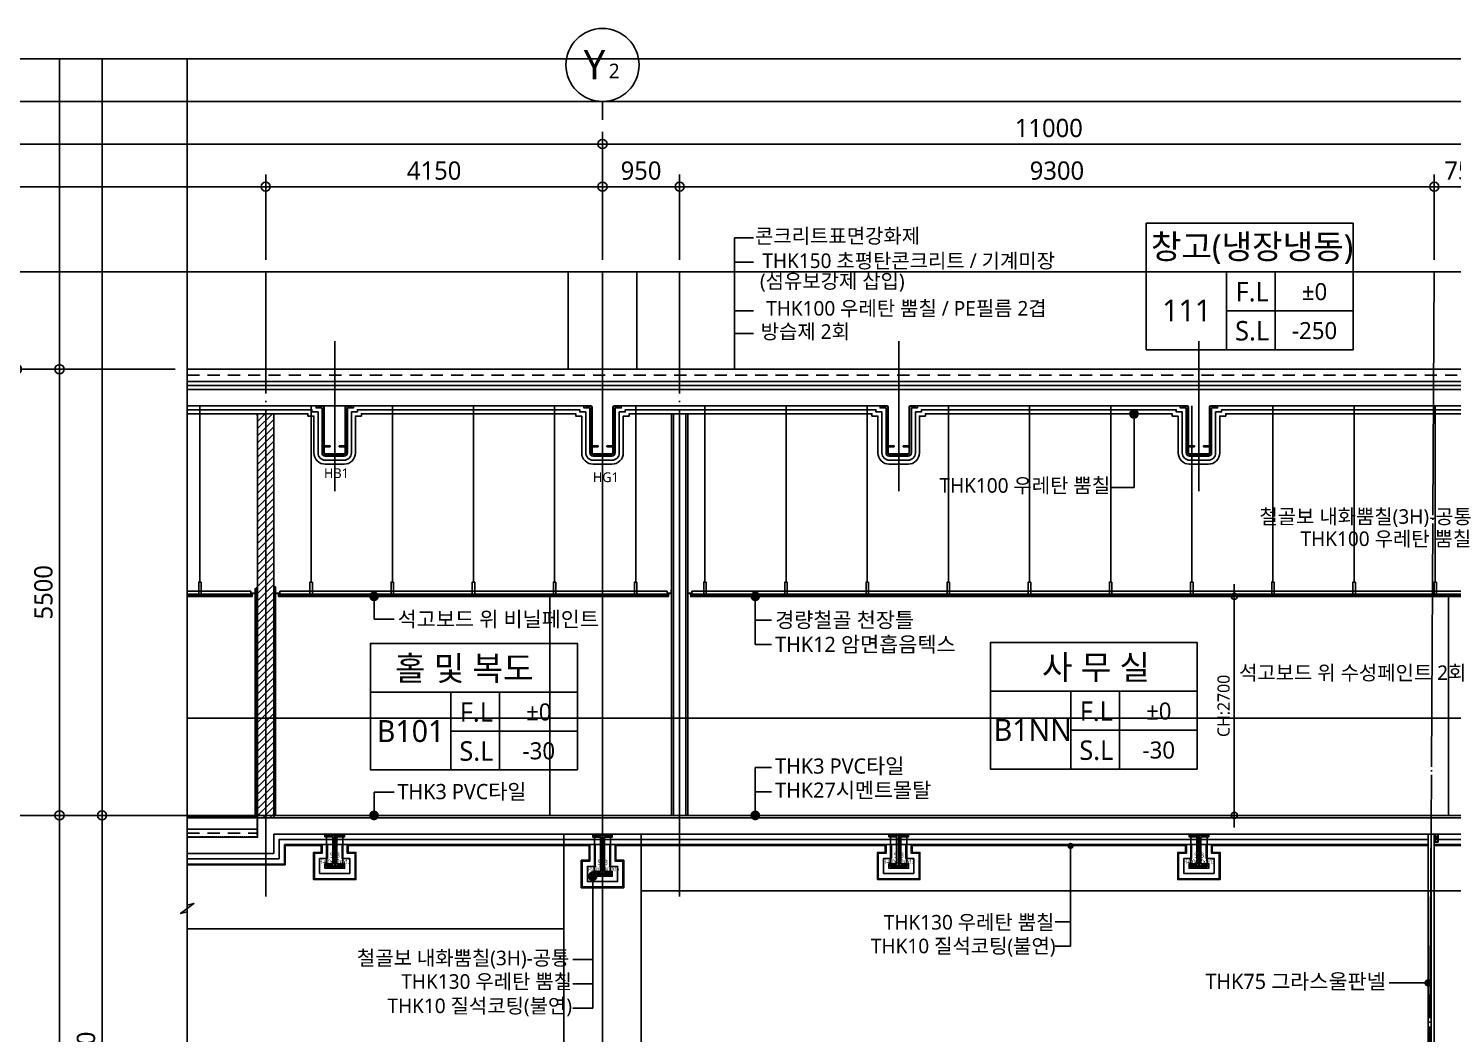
# Model space of a CAD drawing. Header units: millimetres. Extents: x -27408 to 60590, y 623 to 42257.
# Drawn here: x 30487 to 48036, y 9586 to 21975 of the extents above; entities that cross this region are included whole.
import ezdxf
from ezdxf.enums import TextEntityAlignment as Align

# ---------------------------------------------------------------- set-up
doc = ezdxf.new("R2010")
doc.units = ezdxf.units.MM
doc.header["$LTSCALE"] = 100
doc.header["$MEASUREMENT"] = 0
doc.header["$PDSIZE"] = -10
doc.linetypes.add('CEN', pattern=[62, 60, -1, 0, -1])
doc.linetypes.add('HID', pattern=[2.5, 1.5, -1])
doc.layers.get('0').update_dxf_attribs({"linetype": 'CONTINUOUS'})
doc.layers.get('Defpoints').update_dxf_attribs({"color": 171, "linetype": 'CONTINUOUS'})
for name, color, linetype in [('CEN(ST)', 1, 'CEN'), ('Center(AR)', 30, 'CEN'), ('CON', 2, 'CONTINUOUS'), ('ELE-6', 8, 'CONTINUOUS'), ('FIN', 8, 'CONTINUOUS'), ('FIN(내화피복)', 8, 'CONTINUOUS'), ('FIN(패널-T75 글라스울)', 6, 'CONTINUOUS'), ('FIN-2', 9, 'CONTINUOUS'), ('FIN-5', 6, 'CONTINUOUS'), ('HAT-252', 252, 'CONTINUOUS'), ('HF', 3, 'CONTINUOUS'), ('INS', 251, 'BATTING'), ('LED', 7, 'CONTINUOUS'), ('NDIM', 7, 'CONTINUOUS'), ('SASAC 도면명', 2, 'CONTINUOUS'), ('SASAC 도면번호', 6, 'CONTINUOUS'), ('stl', 3, 'CONTINUOUS'), ('SUNIL-KITCHEN FIN', 5, 'CONTINUOUS'), ('SUNIL-KITCHEN HAT', 252, 'CONTINUOUS'), ('SUNIL-KITCHEN WALL', 3, 'CONTINUOUS'), ('SYM', 7, 'CONTINUOUS'), ('SYM(AXIS)', 7, 'CONTINUOUS'), ('TEXT(AXIS)', 2, 'CONTINUOUS'), ('TEXT(MIN)', 7, 'CONTINUOUS'), ('TEXT(노트)', 7, 'CONTINUOUS'), ('TEXT(실명)', 3, 'CONTINUOUS'), ('TEXT-기입', 6, 'CONTINUOUS'), ('TITLE', 7, 'CONTINUOUS'), ('WAL-석고보드', 7, 'CONTINUOUS'), ('wire-meshes', 1, 'CONTINUOUS'), ('스틸', 8, 'CONTINUOUS')]:
    doc.layers.add(name, color=color, linetype=linetype)
doc.styles.add('CGS', font='cgse', dxfattribs={"bigfont": 'cgs'})
doc.styles.add('TE', font='malgun_0.ttf')
doc.styles.add('나눔바른고딕', font='NanumBarunGothic.ttf')
doc.linetypes.add('BATTING', pattern='A,0.0001,-0.1,[134,ltypeshp.shx,S=0.1,R=0,X=-0.1,Y=0],-0.2,[134,ltypeshp.shx,S=0.1,R=180,X=0.1,Y=0],-0.1', length=0.4001)
doc.dimstyles.new('NDIM 1200', dxfattribs={"dimscale": 75, "dimtxt": 3, "dimasz": 1, "dimexe": 2, "dimexo": 2, "dimgap": 1, "dimtad": 1, "dimdec": 0, "dimdsep": 46, "dimtxsty": 'CGS', "dimblk": 'DOT0', "dimcen": 1, "dimdle": 8, "dimclrd": 256, "dimclre": 256, "dimclrt": 256, "dimadec": 0, "dimazin": 0, "dimtfac": 1, "dimtdec": 0, "dimtix": 1, "dimtmove": 2, "dimatfit": 3, "dimldrblk": 'DOT0', "dimfxl": 1, "dimtolj": 1, "dimtzin": 0, "dimlwd": -1, "dimlwe": -1, "dimarcsym": 0})

# ---------------------------------------------------------------- blocks, each defined once
blk = doc.blocks.new('*U284')
at = {"color": 0, "linetype": 'ByBlock', "ltscale": 0.5}
for p, q in [((-4, 187), (-100, 187)), ((-4, -187), (-4, 187)), ((100, 187), (4, 187)), ((4, 187), (4, -187)), ((-100, -187), (-4, -187)), ((4, -187), (100, -187))]:
    blk.add_line(p, q, dxfattribs=at)
for points in [[(-100, 187), (-100, 200), (100, 200), (100, 187)], [(100, -187), (100, -200), (-100, -200), (-100, -187)]]:
    blk.add_lwpolyline(points, dxfattribs=at)
at = {"layer": 'Defpoints'}
for p, q in [((-100, 187), (-100, -187)), ((100, -187), (100, 187)), ((-4, 0), (4, 0))]:
    blk.add_line(p, q, dxfattribs=at)
blk = doc.blocks.new('SB3')
at = {"layer": 'stl'}
blk.add_blockref('*U284', (0, -200), dxfattribs=at)
at = {"layer": 'Defpoints', "style": 'TE'}
for s, width, p in [('H-400x200x8x13 ', 0.5, (8, -340)), ('SB3', 0.7, (2, -259))]:
    blk.add_text(s, height=60, dxfattribs=dict(at, width=width)).set_placement(p, align=Align.MIDDLE_CENTER)
blk = doc.blocks.new('DOT0')
blk.add_line((-3, 0), (3, 0))
at = {"color": 6}
blk.add_circle((0, 0), 0.75, dxfattribs=at)
blk = doc.blocks.new('*D292')
at = {"layer": 'Defpoints', "color": 0, "ltscale": 0.4, "transparency": 16777216}
for p in [(47811, 20025), (38511, 18975), (47811, 18975)]:
    blk.add_point(p, dxfattribs=at)
at = {"layer": 'NDIM', "ltscale": 0.4, "transparency": 16777216}
for p, q in [((38511, 19125), (38511, 20175)), ((38586, 20025), (47736, 20025)), ((47811, 19125), (47811, 20175))]:
    blk.add_line(p, q, dxfattribs=at)
at = {"layer": 'NDIM', "ltscale": 0.4, "transparency": 16777216, "xscale": 75, "yscale": 75, "zscale": 75, "rotation": 180}
blk.add_blockref('DOT0', (38511, 20025), dxfattribs=at)
at = {"layer": 'NDIM', "ltscale": 0.4, "transparency": 16777216, "xscale": 75, "yscale": 75, "zscale": 75}
blk.add_blockref('DOT0', (47811, 20025), dxfattribs=at)
at = {"layer": 'NDIM', "ltscale": 0.4, "transparency": 16777216, "insert": (43161, 20222), "char_height": 225, "attachment_point": 5, "style": '나눔바른고딕'}
blk.add_mtext('\\A1;9300', dxfattribs=at)
blk = doc.blocks.new('*D293')
at = {"layer": 'Defpoints', "color": 0, "ltscale": 0.4, "transparency": 16777216}
for p in [(38511, 20025), (37561, 18975), (38511, 18975)]:
    blk.add_point(p, dxfattribs=at)
at = {"layer": 'NDIM', "ltscale": 0.4, "transparency": 16777216}
for p, q in [((37561, 19125), (37561, 20175)), ((37636, 20025), (38436, 20025)), ((38511, 19125), (38511, 20175))]:
    blk.add_line(p, q, dxfattribs=at)
at = {"layer": 'NDIM', "ltscale": 0.4, "transparency": 16777216, "xscale": 75, "yscale": 75, "zscale": 75, "rotation": 180}
blk.add_blockref('DOT0', (37561, 20025), dxfattribs=at)
at = {"layer": 'NDIM', "ltscale": 0.4, "transparency": 16777216, "xscale": 75, "yscale": 75, "zscale": 75}
blk.add_blockref('DOT0', (38511, 20025), dxfattribs=at)
at = {"layer": 'NDIM', "ltscale": 0.4, "transparency": 16777216, "insert": (38036, 20222), "char_height": 225, "attachment_point": 5, "style": '나눔바른고딕'}
blk.add_mtext('\\A1;950', dxfattribs=at)
blk = doc.blocks.new('*D294')
at = {"layer": 'Defpoints', "color": 0, "ltscale": 0.4, "transparency": 16777216}
for p in [(48561, 20550), (37561, 18975), (48561, 18975)]:
    blk.add_point(p, dxfattribs=at)
at = {"layer": 'NDIM', "ltscale": 0.4, "transparency": 16777216}
for p, q in [((37561, 19125), (37561, 20700)), ((37636, 20550), (48486, 20550)), ((48561, 19125), (48561, 20700))]:
    blk.add_line(p, q, dxfattribs=at)
at = {"layer": 'NDIM', "ltscale": 0.4, "transparency": 16777216, "xscale": 75, "yscale": 75, "zscale": 75, "rotation": 180}
blk.add_blockref('DOT0', (37561, 20550), dxfattribs=at)
at = {"layer": 'NDIM', "ltscale": 0.4, "transparency": 16777216, "xscale": 75, "yscale": 75, "zscale": 75}
blk.add_blockref('DOT0', (48561, 20550), dxfattribs=at)
at = {"layer": 'NDIM', "ltscale": 0.4, "transparency": 16777216, "insert": (43061, 20747), "char_height": 225, "attachment_point": 5, "style": '나눔바른고딕'}
blk.add_mtext('\\A1;11000', dxfattribs=at)
blk = doc.blocks.new('A$C2F20087E')
at = {"layer": 'SYM(AXIS)'}
blk.add_line((600, 0), (600, 300), dxfattribs=at)
blk.add_circle((600, 900), 600, dxfattribs=at)
blk = doc.blocks.new('*U286')
at = {"color": 0, "linetype": 'ByBlock', "ltscale": 0.5}
for p, q in [((-5, 234), (-100, 234)), ((-5, -234), (-5, 234)), ((100, 234), (5, 234)), ((5, 234), (5, -234)), ((-100, -234), (-5, -234)), ((5, -234), (100, -234))]:
    blk.add_line(p, q, dxfattribs=at)
for points in [[(-100, 234), (-100, 250), (100, 250), (100, 234)], [(100, -234), (100, -250), (-100, -250), (-100, -234)]]:
    blk.add_lwpolyline(points, dxfattribs=at)
at = {"layer": 'Defpoints'}
for p, q in [((-100, 234), (-100, -234)), ((100, -234), (100, 234)), ((-5, 0), (5, 0))]:
    blk.add_line(p, q, dxfattribs=at)
blk = doc.blocks.new('SB3 SEC')
at = {"layer": 'stl'}
blk.add_blockref('*U286', (0, -250), dxfattribs=at)
at = {"layer": 'Defpoints', "style": 'TE'}
for s, width, p in [('SG3', 0.7, (2, -348)), ('H-500x200x10x16', 0.5, (2, -428))]:
    blk.add_text(s, height=60, dxfattribs=dict(at, width=width)).set_placement(p, align=Align.MIDDLE_CENTER)
blk = doc.blocks.new('*D288')
at = {"layer": 'Defpoints', "color": 0, "ltscale": 0.4, "transparency": 16777216}
for p in [(30344, 17775), (32444, 17775), (32444, 5175)]:
    blk.add_point(p, dxfattribs=at)
at = {"layer": 'NDIM', "ltscale": 0.4, "transparency": 16777216}
for p, q in [((32294, 17775), (30194, 17775)), ((30344, 5250), (30344, 17700)), ((32294, 5175), (30194, 5175))]:
    blk.add_line(p, q, dxfattribs=at)
at = {"layer": 'NDIM', "ltscale": 0.4, "transparency": 16777216, "xscale": 75, "yscale": 75, "zscale": 75}
for p, rotation in [((30344, 17775), 90), ((30344, 5175), 270)]:
    blk.add_blockref('DOT0', p, dxfattribs=dict(at, rotation=rotation))
at = {"layer": 'NDIM', "ltscale": 0.4, "transparency": 16777216, "insert": (30147, 11475), "char_height": 225, "attachment_point": 5, "rotation": 90, "style": '나눔바른고딕'}
blk.add_mtext('\\A1;12600', dxfattribs=at)
blk = doc.blocks.new('*D289')
at = {"layer": 'Defpoints', "color": 0, "ltscale": 0.4, "transparency": 16777216}
for p in [(30869, 12275), (32444, 12275), (32444, 5175)]:
    blk.add_point(p, dxfattribs=at)
at = {"layer": 'NDIM', "ltscale": 0.4, "transparency": 16777216}
for p, q in [((32294, 12275), (30719, 12275)), ((30869, 5250), (30869, 12200)), ((32294, 5175), (30719, 5175))]:
    blk.add_line(p, q, dxfattribs=at)
at = {"layer": 'NDIM', "ltscale": 0.4, "transparency": 16777216, "xscale": 75, "yscale": 75, "zscale": 75}
for p, rotation in [((30869, 12275), 90), ((30869, 5175), 270)]:
    blk.add_blockref('DOT0', p, dxfattribs=dict(at, rotation=rotation))
at = {"layer": 'NDIM', "ltscale": 0.4, "transparency": 16777216, "insert": (30672, 8725), "char_height": 225, "attachment_point": 5, "rotation": 90, "style": '나눔바른고딕'}
blk.add_mtext('\\A1;7100', dxfattribs=at)
blk = doc.blocks.new('*D290')
at = {"layer": 'Defpoints', "color": 0, "ltscale": 0.4, "transparency": 16777216}
for p in [(30869, 17775), (32444, 17775), (32444, 12275)]:
    blk.add_point(p, dxfattribs=at)
at = {"layer": 'NDIM', "ltscale": 0.4, "transparency": 16777216}
for p, q in [((32294, 17775), (30719, 17775)), ((30869, 12350), (30869, 17700)), ((32294, 12275), (30719, 12275))]:
    blk.add_line(p, q, dxfattribs=at)
at = {"layer": 'NDIM', "ltscale": 0.4, "transparency": 16777216, "xscale": 75, "yscale": 75, "zscale": 75}
for p, rotation in [((30869, 17775), 90), ((30869, 12275), 270)]:
    blk.add_blockref('DOT0', p, dxfattribs=dict(at, rotation=rotation))
at = {"layer": 'NDIM', "ltscale": 0.4, "transparency": 16777216, "insert": (30672, 15025), "char_height": 225, "attachment_point": 5, "rotation": 90, "style": '나눔바른고딕'}
blk.add_mtext('\\A1;5500', dxfattribs=at)
blk = doc.blocks.new('*D291')
at = {"layer": 'Defpoints', "color": 0, "ltscale": 0.4, "transparency": 16777216}
for p in [(31394, 12275), (32444, 12275), (32444, 6275)]:
    blk.add_point(p, dxfattribs=at)
at = {"layer": 'NDIM', "ltscale": 0.4, "transparency": 16777216}
for p, q in [((32294, 12275), (31244, 12275)), ((31394, 6350), (31394, 12200)), ((32294, 6275), (31244, 6275))]:
    blk.add_line(p, q, dxfattribs=at)
at = {"layer": 'NDIM', "ltscale": 0.4, "transparency": 16777216, "xscale": 75, "yscale": 75, "zscale": 75}
for p, rotation in [((31394, 12275), 90), ((31394, 6275), 270)]:
    blk.add_blockref('DOT0', p, dxfattribs=dict(at, rotation=rotation))
at = {"layer": 'NDIM', "ltscale": 0.4, "transparency": 16777216, "insert": (31197, 9275), "char_height": 225, "attachment_point": 5, "rotation": 90, "style": '나눔바른고딕'}
blk.add_mtext('\\A1;6000', dxfattribs=at)
blk = doc.blocks.new('*U280')
at = {"layer": 'Defpoints'}
blk.add_point((0, 0), dxfattribs=at)
at = {"layer": 'HF'}
for p, q in [((-209, 0), (-147, 0)), ((-209, 0), (-209, -6)), ((209, 0), (147, 0)), ((209, 0), (209, -6)), ((-209, -6), (-147, -6)), ((-135, -18), (-135, -482)), ((-129, -18), (-129, -482)), ((129, -18), (129, -482)), ((135, -18), (135, -482)), ((209, -6), (147, -6)), ((-135, -518), (-135, -582)), ((-129, -518), (-129, -582)), ((-117, -494), (-55, -494)), ((-117, -500), (-55, -500)), ((-117, -506), (-55, -506)), ((-55, -494), (-55, -500)), ((-55, -500), (-55, -506)), ((117, -494), (55, -494)), ((55, -494), (55, -500)), ((117, -500), (55, -500)), ((55, -500), (55, -506)), ((117, -506), (55, -506)), ((129, -518), (129, -582)), ((135, -518), (135, -582)), ((-117, -594), (117, -594)), ((-117, -600), (117, -600))]:
    blk.add_line(p, q, dxfattribs=at)
for centre, radius, start, end in [((-147, -18), 18, 360, 450), ((147, -18), 18, 90, 180), ((-147, -18), 12, 360, 450), ((147, -18), 12, 90, 180), ((-117, -482), 18, 180, 270), ((-117, -518), 18, 90, 180), ((-117, -482), 12, 180, 270), ((-117, -518), 12, 90, 180), ((117, -482), 12, 270, 360), ((117, -482), 18, 270, 360), ((117, -518), 18, 0, 90), ((117, -518), 12, 0, 90), ((-117, -582), 18, 180, 270), ((-117, -582), 12, 180, 270), ((117, -582), 12, 270, 360), ((117, -582), 18, 270, 360)]:
    blk.add_arc(centre, radius, start, end, dxfattribs=at)
blk = doc.blocks.new('*U281')
at = {"layer": 'Defpoints'}
blk.add_point((0, 0), dxfattribs=at)
at = {"layer": 'HF'}
for p, q in [((-209, 0), (-147, 0)), ((-209, 0), (-209, -6)), ((209, 0), (147, 0)), ((209, 0), (209, -6)), ((-209, -6), (-147, -6)), ((-135, -18), (-135, -482)), ((-129, -18), (-129, -482)), ((129, -18), (129, -482)), ((135, -18), (135, -482)), ((209, -6), (147, -6)), ((-135, -518), (-135, -582)), ((-129, -518), (-129, -582)), ((-117, -494), (-55, -494)), ((-117, -500), (-55, -500)), ((-117, -506), (-55, -506)), ((-55, -494), (-55, -500)), ((-55, -500), (-55, -506)), ((117, -494), (55, -494)), ((55, -494), (55, -500)), ((117, -500), (55, -500)), ((55, -500), (55, -506)), ((117, -506), (55, -506)), ((129, -518), (129, -582)), ((135, -518), (135, -582)), ((-117, -594), (117, -594)), ((-117, -600), (117, -600))]:
    blk.add_line(p, q, dxfattribs=at)
for centre, radius, start, end in [((-147, -18), 18, 360, 450), ((147, -18), 18, 90, 180), ((-147, -18), 12, 360, 450), ((147, -18), 12, 90, 180), ((-117, -482), 18, 180, 270), ((-117, -518), 18, 90, 180), ((-117, -482), 12, 180, 270), ((-117, -518), 12, 90, 180), ((117, -482), 12, 270, 360), ((117, -482), 18, 270, 360), ((117, -518), 18, 0, 90), ((117, -518), 12, 0, 90), ((-117, -582), 18, 180, 270), ((-117, -582), 12, 180, 270), ((117, -582), 12, 270, 360), ((117, -582), 18, 270, 360)]:
    blk.add_arc(centre, radius, start, end, dxfattribs=at)
blk = doc.blocks.new('*U282')
at = {"layer": 'Defpoints'}
blk.add_point((0, 0), dxfattribs=at)
at = {"layer": 'HF'}
for p, q in [((-209, 0), (-147, 0)), ((-209, 0), (-209, -6)), ((209, 0), (147, 0)), ((209, 0), (209, -6)), ((-209, -6), (-147, -6)), ((-135, -18), (-135, -482)), ((-129, -18), (-129, -482)), ((129, -18), (129, -482)), ((135, -18), (135, -482)), ((209, -6), (147, -6)), ((-135, -518), (-135, -582)), ((-129, -518), (-129, -582)), ((-117, -494), (-55, -494)), ((-117, -500), (-55, -500)), ((-117, -506), (-55, -506)), ((-55, -494), (-55, -500)), ((-55, -500), (-55, -506)), ((117, -494), (55, -494)), ((55, -494), (55, -500)), ((117, -500), (55, -500)), ((55, -500), (55, -506)), ((117, -506), (55, -506)), ((129, -518), (129, -582)), ((135, -518), (135, -582)), ((-117, -594), (117, -594)), ((-117, -600), (117, -600))]:
    blk.add_line(p, q, dxfattribs=at)
for centre, radius, start, end in [((-147, -18), 18, 360, 450), ((147, -18), 18, 90, 180), ((-147, -18), 12, 360, 450), ((147, -18), 12, 90, 180), ((-117, -482), 18, 180, 270), ((-117, -518), 18, 90, 180), ((-117, -482), 12, 180, 270), ((-117, -518), 12, 90, 180), ((117, -482), 12, 270, 360), ((117, -482), 18, 270, 360), ((117, -518), 18, 0, 90), ((117, -518), 12, 0, 90), ((-117, -582), 18, 180, 270), ((-117, -582), 12, 180, 270), ((117, -582), 12, 270, 360), ((117, -582), 18, 270, 360)]:
    blk.add_arc(centre, radius, start, end, dxfattribs=at)
blk = doc.blocks.new('*U283')
at = {"layer": 'Defpoints'}
blk.add_point((0, 0), dxfattribs=at)
at = {"layer": 'HF'}
for p, q in [((-209, 0), (-147, 0)), ((-209, 0), (-209, -6)), ((209, 0), (147, 0)), ((209, 0), (209, -6)), ((-209, -6), (-147, -6)), ((-135, -18), (-135, -482)), ((-129, -18), (-129, -482)), ((129, -18), (129, -482)), ((135, -18), (135, -482)), ((209, -6), (147, -6)), ((-135, -518), (-135, -582)), ((-129, -518), (-129, -582)), ((-117, -494), (-55, -494)), ((-117, -500), (-55, -500)), ((-117, -506), (-55, -506)), ((-55, -494), (-55, -500)), ((-55, -500), (-55, -506)), ((117, -494), (55, -494)), ((55, -494), (55, -500)), ((117, -500), (55, -500)), ((55, -500), (55, -506)), ((117, -506), (55, -506)), ((129, -518), (129, -582)), ((135, -518), (135, -582)), ((-117, -594), (117, -594)), ((-117, -600), (117, -600))]:
    blk.add_line(p, q, dxfattribs=at)
for centre, radius, start, end in [((-147, -18), 18, 360, 450), ((147, -18), 18, 90, 180), ((-147, -18), 12, 360, 450), ((147, -18), 12, 90, 180), ((-117, -482), 18, 180, 270), ((-117, -518), 18, 90, 180), ((-117, -482), 12, 180, 270), ((-117, -518), 12, 90, 180), ((117, -482), 12, 270, 360), ((117, -482), 18, 270, 360), ((117, -518), 18, 0, 90), ((117, -518), 12, 0, 90), ((-117, -582), 18, 180, 270), ((-117, -582), 12, 180, 270), ((117, -582), 12, 270, 360), ((117, -582), 18, 270, 360)]:
    blk.add_arc(centre, radius, start, end, dxfattribs=at)
blk = doc.blocks.new('*D308')
at = {"layer": 'Defpoints', "color": 0, "ltscale": 0.4, "transparency": 16777216}
for p in [(48561, 20025), (47811, 18975), (48561, 18975)]:
    blk.add_point(p, dxfattribs=at)
at = {"layer": 'NDIM', "ltscale": 0.4, "transparency": 16777216}
for p, q in [((47811, 19125), (47811, 20175)), ((47886, 20025), (48486, 20025)), ((48561, 19125), (48561, 20175))]:
    blk.add_line(p, q, dxfattribs=at)
at = {"layer": 'NDIM', "ltscale": 0.4, "transparency": 16777216, "xscale": 75, "yscale": 75, "zscale": 75, "rotation": 180}
blk.add_blockref('DOT0', (47811, 20025), dxfattribs=at)
at = {"layer": 'NDIM', "ltscale": 0.4, "transparency": 16777216, "xscale": 75, "yscale": 75, "zscale": 75}
blk.add_blockref('DOT0', (48561, 20025), dxfattribs=at)
at = {"layer": 'NDIM', "ltscale": 0.4, "transparency": 16777216, "insert": (48186, 20222), "char_height": 225, "attachment_point": 5, "style": '나눔바른고딕'}
blk.add_mtext('\\A1;750', dxfattribs=at)
blk = doc.blocks.new('A$C51E23882')
at = {"layer": 'TITLE'}
blk.add_lwpolyline([(8500, 0), (0, 0), (0, 5200), (8500, 5200)], close=True, dxfattribs=at)
for points in [[(8500, 3200), (0, 3200)], [(3300, 3200), (3300, 0)], [(5300, 3200), (5300, 0)], [(3300, 1600), (8500, 1600)]]:
    blk.add_lwpolyline(points, dxfattribs=at)
at = {"layer": 'TITLE', "style": '나눔바른고딕'}
for s, p in [('F.L', (4352, 2378)), ('S.L', (4352, 778))]:
    blk.add_text(s, height=800, dxfattribs=at).set_placement(p, align=Align.MIDDLE)
blk = doc.blocks.new('*D314')
at = {"layer": 'Defpoints', "color": 0, "ltscale": 0.4, "transparency": 16777216}
for p in [(37561, 20025), (33411, 18975), (37561, 18975)]:
    blk.add_point(p, dxfattribs=at)
at = {"layer": 'NDIM', "ltscale": 0.4, "transparency": 16777216}
for p, q in [((33411, 19125), (33411, 20175)), ((33486, 20025), (37486, 20025)), ((37561, 19125), (37561, 20175))]:
    blk.add_line(p, q, dxfattribs=at)
at = {"layer": 'NDIM', "ltscale": 0.4, "transparency": 16777216, "xscale": 75, "yscale": 75, "zscale": 75, "rotation": 180}
blk.add_blockref('DOT0', (33411, 20025), dxfattribs=at)
at = {"layer": 'NDIM', "ltscale": 0.4, "transparency": 16777216, "xscale": 75, "yscale": 75, "zscale": 75}
blk.add_blockref('DOT0', (37561, 20025), dxfattribs=at)
at = {"layer": 'NDIM', "ltscale": 0.4, "transparency": 16777216, "insert": (35486, 20222), "char_height": 225, "attachment_point": 5, "style": '나눔바른고딕'}
blk.add_mtext('\\A1;4150', dxfattribs=at)
blk = doc.blocks.new('*D315')
at = {"layer": 'Defpoints', "color": 0, "ltscale": 0.4, "transparency": 16777216}
for p in [(45680, 14975), (45347, 12275), (45680, 12275)]:
    blk.add_point(p, dxfattribs=at)
at = {"layer": 'NDIM', "ltscale": 0.4, "transparency": 16777216}
for p, q in [((45580, 14975), (45247, 14975)), ((45347, 14925), (45347, 12325)), ((45580, 12275), (45247, 12275))]:
    blk.add_line(p, q, dxfattribs=at)
at = {"layer": 'NDIM', "ltscale": 0.4, "transparency": 16777216, "xscale": 50, "yscale": 50, "zscale": 50}
for p, rotation in [((45347, 14975), 90), ((45347, 12275), 270)]:
    blk.add_blockref('DOT0', p, dxfattribs=dict(at, rotation=rotation))
at = {"layer": 'NDIM', "ltscale": 0.4, "transparency": 16777216, "insert": (45216, 13625), "char_height": 150, "attachment_point": 5, "rotation": 90, "style": '나눔바른고딕'}
blk.add_mtext('\\A1;CH:2700', dxfattribs=at)

msp = doc.modelspace()

# ---------------------------------------------------------------- hatches: boundary and pattern name
at = {"ltscale": 10000}
h = msp.add_hatch(color=256, dxfattribs=at)
h.dxf.hatch_style = 1
edge = h.paths.add_edge_path()
edge.add_arc((37440, 11524), 50, -180, 180)
at = {"layer": 'LED', "ltscale": 10000}
h = msp.add_hatch(color=256, dxfattribs=at)
h.dxf.hatch_style = 1
edge = h.paths.add_edge_path()
edge.add_arc((43328.6, 11898.7), 39.3, 360, 720, ccw=False)
at = {"layer": 'SUNIL-KITCHEN HAT'}
h = msp.add_hatch(dxfattribs=at)
h.set_pattern_fill('ANSI31', color=256, scale=500)
h.set_pattern_definition([(45, (6e-11, 33936.136), (-44.19417, 44.19417), [])])
h.paths.add_polyline_path([(33311, 12245), (33511, 12245), (33511, 17225), (33311, 17225)])

# ---------------------------------------------------------------- linework, layer by layer
at = {"color": 1, "linetype": 'ByBlock'}
for p, q in [((47858.7, 12042.7), (47813.3, 11947.3)), ((47858.7, 11947.3), (47813.3, 12042.7))]:
    msp.add_line(p, q, dxfattribs=at)
at = {"layer": 'CEN(ST)', "ltscale": 10000}
for p, q in [((37561, 18975), (37561, 3450)), ((34261, 18120), (34261, 16273.4)), ((41211, 18120), (41211, 16273.4)), ((44911, 18120), (44911, 16273.4)), ((32444.1, 17775), (52638.5, 17775)), ((32444.1, 13475), (51600, 13475)), ((32444.1, 12275), (51600, 12275))]:
    msp.add_line(p, q, dxfattribs=at)
at = {"layer": 'CEN(ST)', "ltscale": 0.5}
msp.add_line((47811, 18975), (47736, 5847.8), dxfattribs=at)
at = {"layer": 'Center(AR)'}
for p, q in [((33411, 11275), (33411, 18975)), ((38511, 11275), (38511, 18975))]:
    msp.add_line(p, q, dxfattribs=at)
at = {"layer": 'CON', "ltscale": 10000}
for p, q in [((32444.1, 17525), (51600, 17525)), ((37414, 17325), (32444.1, 17325)), ((37708, 17325), (41064, 17325)), ((41358, 17325), (44764, 17325)), ((45058, 17325), (48414, 17325))]:
    msp.add_line(p, q, dxfattribs=at)
at = {"layer": 'CON', "ltscale": 1000}
for p, q in [((33511, 12045), (49261, 12045)), ((32444.1, 11805), (33511, 11805))]:
    msp.add_line(p, q, dxfattribs=at)
msp.add_lwpolyline([(32444.1, 12005), (33311, 12005), (33311, 12245), (49261, 12245), (49261, 12045)], dxfattribs=at)
at = {"layer": 'Defpoints', "ltscale": 10000}
for p, q in [((30869.1, 21600), (30869.1, 825)), ((31394.1, 21600), (31394.1, 825)), ((32444.1, 21600), (32444.1, 825)), ((1500, 12275), (54750, 12275))]:
    msp.add_line(p, q, dxfattribs=at)
for points in [[(54750, 21600), (1500, 21600), (1500, 825), (54750, 825)], [(54225, 21600), (2025, 21600), (2025, 825), (54225, 825)], [(53700, 21075), (2550, 21075), (2550, 1350), (53700, 1350)], [(53175, 20550), (3075, 20550), (3075, 1875), (53175, 1875)], [(52650, 20025), (3600, 20025), (3600, 2400), (52650, 2400)], [(51600, 18975), (4650, 18975), (4650, 3450), (51600, 3450)]]:
    msp.add_lwpolyline(points, close=True, dxfattribs=at)
at = {"layer": 'ELE-6', "ltscale": 10000}
for p, q in [((47986, 14975), (47986, 12275)), ((38036, 11345), (48161, 11345)), ((32444.1, 10875), (37086, 10875))]:
    msp.add_line(p, q, dxfattribs=at)
for points in [[(37136, 17775), (37136, 18975)], [(37986, 18975), (37986, 17775)], [(36911, 14975), (36911, 12275)], [(38036, 12045), (38036, 5175), (37086, 5175), (37086, 12045)]]:
    msp.add_lwpolyline(points, dxfattribs=at)
at = {"layer": 'FIN'}
for points in [[(32444.1, 17775), (51600, 17775)], [(33511, 12275), (49261, 12275), (49261, 12245)]]:
    msp.add_lwpolyline(points, dxfattribs=at)
at = {"layer": 'FIN', "ltscale": 10000}
msp.add_lwpolyline([(32444.1, 17625), (51600, 17625)], dxfattribs=at)
at = {"layer": 'FIN', "ltscale": 1000}
msp.add_lwpolyline([(32444.1, 17225), (33931, 17225), (33931, 17198), (34005, 17198), (34005, 16743, 0.4142136), (34144, 16604), (34378, 16604, 0.4142136), (34517, 16743), (34517, 17198), (34591, 17198), (34591, 17225), (37231, 17225), (37231, 17198), (37305, 17198), (37305, 16743, 0.4142136), (37444, 16604), (37678, 16604, 0.4142136), (37817, 16743), (37817, 17198), (37891, 17198), (37891, 17225), (40881, 17225), (40881, 17198), (40955, 17198), (40955, 16743, 0.4142136), (41094, 16604), (41328, 16604, 0.4142136), (41467, 16743), (41467, 17198), (41541, 17198), (41541, 17225), (44581, 17225), (44581, 17198), (44655, 17198), (44655, 16743, 0.4142136), (44794, 16604), (45028, 16604, 0.4142136), (45167, 16743), (45167, 17198), (45241, 17198), (45241, 17225), (48231, 17225)], format="xyb", dxfattribs=at)
at = {"layer": 'FIN', "ltscale": 10000}
for points in [[(34470, 17325), (34470, 17319), (34408, 17319, 0.4142136), (34396, 17307), (34396, 16743, -0.4142136), (34378, 16725), (34144, 16725, -0.4142136), (34126, 16743), (34126, 17307, 0.4142136), (34114, 17319), (34052, 17319), (34052, 17325), (34031, 17325), (34031, 17298), (34105, 17298), (34105, 16743, 0.4142136), (34144, 16704), (34378, 16704, 0.4142136), (34417, 16743), (34417, 17298), (34491, 17298), (34491, 17325)], [(37770, 17325), (37770, 17319), (37708, 17319, 0.4142136), (37696, 17307), (37696, 16743, -0.4142136), (37678, 16725), (37444, 16725, -0.4142136), (37426, 16743), (37426, 17307, 0.4142136), (37414, 17319), (37352, 17319), (37352, 17325), (37331, 17325), (37331, 17298), (37405, 17298), (37405, 16743, 0.4142136), (37444, 16704), (37678, 16704, 0.4142136), (37717, 16743), (37717, 17298), (37791, 17298), (37791, 17325)], [(41420, 17325), (41420, 17319), (41358, 17319, 0.4142136), (41346, 17307), (41346, 16743, -0.4142136), (41328, 16725), (41094, 16725, -0.4142136), (41076, 16743), (41076, 17307, 0.4142136), (41064, 17319), (41002, 17319), (41002, 17325), (40981, 17325), (40981, 17298), (41055, 17298), (41055, 16743, 0.4142136), (41094, 16704), (41328, 16704, 0.4142136), (41367, 16743), (41367, 17298), (41441, 17298), (41441, 17325)], [(45120, 17325), (45120, 17319), (45058, 17319, 0.4142136), (45046, 17307), (45046, 16743, -0.4142136), (45028, 16725), (44794, 16725, -0.4142136), (44776, 16743), (44776, 17307, 0.4142136), (44764, 17319), (44702, 17319), (44702, 17325), (44681, 17325), (44681, 17298), (44755, 17298), (44755, 16743, 0.4142136), (44794, 16704), (45028, 16704, 0.4142136), (45067, 16743), (45067, 17298), (45141, 17298), (45141, 17325)]]:
    msp.add_lwpolyline(points, format="xyb", close=True, dxfattribs=at)
at = {"layer": 'FIN', "ltscale": 0.1}
for points in [[(32444.1, 12245), (33291, 12245), (33291, 12255), (32444.1, 12255)], [(32444.1, 12105), (33311, 12105)]]:
    msp.add_lwpolyline(points, dxfattribs=at)
at = {"layer": 'FIN(내화피복)', "ltscale": 10000}
for points in [[(34140, 12045), (34140, 12011), (34236, 12011), (34236, 11679), (34140, 11679), (34140, 11624), (34382, 11624), (34382, 11679), (34286, 11679), (34286, 12011), (34382, 12011), (34382, 12045)], [(37440, 12045), (37440, 12008), (37535, 12008), (37535, 11582), (37440, 11582), (37440, 11524), (37682, 11524), (37682, 11582), (37587, 11582), (37587, 12008), (37682, 12008), (37682, 12045)], [(41090, 12045), (41090, 12011), (41186, 12011), (41186, 11679), (41090, 11679), (41090, 11624), (41332, 11624), (41332, 11679), (41236, 11679), (41236, 12011), (41332, 12011), (41332, 12045)], [(44790, 12045), (44790, 12011), (44886, 12011), (44886, 11679), (44790, 11679), (44790, 11624), (45032, 11624), (45032, 11679), (44936, 11679), (44936, 12011), (45032, 12011), (45032, 12045)]]:
    msp.add_lwpolyline(points, dxfattribs=at)
at = {"layer": 'FIN(패널-T75 글라스울)'}
msp.add_lwpolyline([(47736, 12043), (47736, 8377), (47811, 8377), (47811, 12043)], close=True, dxfattribs=at)
at = {"layer": 'FIN-2'}
for p, q in [((32599.6, 15151), (32599.6, 17325)), ((33971, 15151), (33971, 17325)), ((34971, 15151), (34971, 17325)), ((35971, 15151), (35971, 17325)), ((36971, 15151), (36971, 17325)), ((37971, 15151), (37971, 17325)), ((38823.5, 15151), (38823.5, 17325)), ((39823.5, 15151), (39823.5, 17325)), ((40823.5, 15151), (40823.5, 17325)), ((41823.5, 15151), (41823.5, 17325)), ((42823.5, 15151), (42823.5, 17325)), ((43823.5, 15151), (43823.5, 17325)), ((44823.5, 15151), (44823.5, 17325)), ((45823.5, 15151), (45823.5, 17325)), ((46823.5, 15151), (46823.5, 17325)), ((47823.5, 15151), (47823.5, 17325)), ((33229, 15039), (32444.1, 15039)), ((33229, 15001), (32444.1, 15001)), ((33229, 15001), (33229, 15039)), ((33229, 15001), (33229, 15039)), ((33583, 15001), (33583, 15039)), ((38359, 15039), (33583, 15039)), ((33583, 15001), (33583, 15039)), ((38359, 15001), (33583, 15001)), ((38359, 15001), (38359, 15039)), ((38359, 15001), (38359, 15039)), ((38663, 15039), (48984, 15039)), ((38663, 15001), (38663, 15039)), ((38663, 15001), (38663, 15039)), ((38663, 15001), (48984, 15001))]:
    msp.add_line(p, q, dxfattribs=at)
for points in [[(32614.6, 15151), (32584.6, 15151), (32584.6, 15001), (32614.6, 15001)], [(33986, 15151), (33956, 15151), (33956, 15001), (33986, 15001)], [(34986, 15151), (34956, 15151), (34956, 15001), (34986, 15001)], [(35986, 15151), (35956, 15151), (35956, 15001), (35986, 15001)], [(36986, 15151), (36956, 15151), (36956, 15001), (36986, 15001)], [(37986, 15151), (37956, 15151), (37956, 15001), (37986, 15001)], [(38838.5, 15151), (38808.5, 15151), (38808.5, 15001), (38838.5, 15001)], [(39838.5, 15151), (39808.5, 15151), (39808.5, 15001), (39838.5, 15001)], [(40838.5, 15151), (40808.5, 15151), (40808.5, 15001), (40838.5, 15001)], [(41838.5, 15151), (41808.5, 15151), (41808.5, 15001), (41838.5, 15001)], [(42838.5, 15151), (42808.5, 15151), (42808.5, 15001), (42838.5, 15001)], [(43838.5, 15151), (43808.5, 15151), (43808.5, 15001), (43838.5, 15001)], [(44838.5, 15151), (44808.5, 15151), (44808.5, 15001), (44838.5, 15001)], [(45838.5, 15151), (45808.5, 15151), (45808.5, 15001), (45838.5, 15001)], [(46838.5, 15151), (46808.5, 15151), (46808.5, 15001), (46838.5, 15001)], [(47838.5, 15151), (47808.5, 15151), (47808.5, 15001), (47838.5, 15001)]]:
    msp.add_lwpolyline(points, close=True, dxfattribs=at)
for points in [[(32444.1, 14975), (33241, 14975), (33241, 14987), (32444.1, 14987)], [(33223, 14973), (33223, 14975), (33241, 14975), (33241, 15013), (33279, 15013), (33279, 15053), (33281, 15053), (33281, 15011), (33243, 15011), (33243, 14973), (33223, 14973)], [(33589, 14973), (33589, 14975), (33571, 14975), (33571, 15013), (33533, 15013), (33533, 15053), (33531, 15053), (33531, 15011), (33569, 15011), (33569, 14973), (33589, 14973)], [(33571, 14975), (38371, 14975), (38371, 14987), (33571, 14987), (33571, 14975)], [(38353, 14973), (38353, 14975), (38371, 14975), (38371, 15013), (38409, 15013), (38409, 15053), (38411, 15053), (38411, 15011), (38373, 15011), (38373, 14973), (38353, 14973)], [(38669, 14973), (38669, 14975), (38651, 14975), (38651, 15013), (38613, 15013), (38613, 15053), (38611, 15053), (38611, 15011), (38649, 15011), (38649, 14973), (38669, 14973)], [(48996, 14975), (38651, 14975), (38651, 14987), (48996, 14987), (48996, 14975)]]:
    msp.add_lwpolyline(points, dxfattribs=at)
at = {"layer": 'FIN-5', "ltscale": 0.1}
for p, q in [((33641, 11915), (34106, 11915)), ((33641, 11915), (33641, 11675)), ((33651, 11905), (34096, 11905)), ((33651, 11905), (33651, 11665)), ((34416, 11915), (37405, 11915)), ((34426, 11905), (37395, 11905)), ((37717.1, 11915), (41056, 11915)), ((37727, 11905), (41046, 11905)), ((41366, 11915), (44756, 11915)), ((41376, 11905), (44746, 11905)), ((45066, 11915), (47736, 11915)), ((45076, 11905), (47736, 11905)), ((32444.1, 11675), (33641, 11675)), ((32444.1, 11665), (33651, 11665))]:
    msp.add_line(p, q, dxfattribs=at)
for points in [[(34096, 11905), (34096, 11819), (34000, 11819), (34000, 11484), (34522, 11484), (34522, 11819), (34426, 11819), (34426, 11905)], [(34106, 11915), (34106, 11809), (34010, 11809), (34010, 11494), (34512, 11494), (34512, 11809), (34416, 11809), (34416, 11915)], [(37395, 11905), (37395, 11722), (37300, 11722), (37300, 11384), (37822, 11384), (37822, 11722), (37727, 11722), (37727, 11905)], [(37405, 11915), (37405, 11712), (37310, 11712), (37310, 11394), (37812, 11394), (37812, 11712), (37717, 11712), (37717, 11915)], [(41046, 11905), (41046, 11819), (40950, 11819), (40950, 11484), (41472, 11484), (41472, 11819), (41376, 11819), (41376, 11905)], [(41056, 11915), (41056, 11809), (40960, 11809), (40960, 11494), (41462, 11494), (41462, 11809), (41366, 11809), (41366, 11915)], [(44746, 11905), (44746, 11819), (44650, 11819), (44650, 11484), (45172, 11484), (45172, 11819), (45076, 11819), (45076, 11905)], [(44756, 11915), (44756, 11809), (44660, 11809), (44660, 11494), (45162, 11494), (45162, 11809), (45066, 11809), (45066, 11915)]]:
    msp.add_lwpolyline(points, dxfattribs=at)
at = {"layer": 'HAT-252', "linetype": 'HID', "ltscale": 0.1}
msp.add_lwpolyline([(32444.1, 12010), (33306, 12010), (33306, 13475)], dxfattribs=at)
at = {"layer": 'INS', "linetype": 'Continuous', "ltscale": 1.6}
msp.add_line((34416, 11915), (34106, 11915), dxfattribs=at)
at = {"layer": 'INS', "linetype": 'Continuous'}
for p, q in [((37405, 11915), (37717, 11915)), ((41056, 11915), (41366, 11915)), ((44756, 11915), (45066, 11915))]:
    msp.add_line(p, q, dxfattribs=at)
at = {"layer": 'INS', "ltscale": 1.2}
msp.add_lwpolyline([(32444.1, 17575), (51600, 17575)], dxfattribs=at)
msp.add_lwpolyline([(32444.1, 17275), (33981, 17275), (33981, 17248), (34055, 17248), (34055, 16743, 0.4142136), (34144, 16654), (34378, 16654, 0.4142136), (34467, 16743), (34467, 17248), (34541, 17248), (34541, 17275), (37281, 17275), (37281, 17248), (37355, 17248), (37355, 16743, 0.4142136), (37444, 16654), (37678, 16654, 0.4142136), (37767, 16743), (37767, 17248), (37841, 17248), (37841, 17275), (40931, 17275), (40931, 17248), (41005, 17248), (41005, 16743, 0.4142136), (41094, 16654), (41328, 16654, 0.4142136), (41417, 16743), (41417, 17248), (41491, 17248), (41491, 17275), (44631, 17275), (44631, 17248), (44705, 17248), (44705, 16743, 0.4142136), (44794, 16654), (45028, 16654, 0.4142136), (45117, 16743), (45117, 17248), (45191, 17248), (45191, 17275), (48281, 17275)], format="xyb", dxfattribs=at)
at = {"layer": 'INS', "ltscale": 1.6}
for points in [[(47736, 11980), (33576, 11980), (33576, 11740), (32444.1, 11740)], [(49311, 11980), (47811, 11980)], [(34171, 11915), (34171, 11744), (34075, 11744), (34075, 11559), (34447, 11559), (34447, 11744), (34351, 11744), (34351, 11915)], [(37470, 11915), (37470, 11647), (37375, 11647), (37375, 11459), (37747, 11459), (37747, 11647), (37652, 11647), (37652, 11915)], [(41121, 11915), (41121, 11744), (41025, 11744), (41025, 11559), (41397, 11559), (41397, 11744), (41301, 11744), (41301, 11915)], [(44821, 11915), (44821, 11744), (44725, 11744), (44725, 11559), (45097, 11559), (45097, 11744), (45001, 11744), (45001, 11915)]]:
    msp.add_lwpolyline(points, dxfattribs=at)
at = {"layer": 'INS', "ltscale": 0.9}
msp.add_lwpolyline([(47773.5, 8377), (47773.5, 12043)], dxfattribs=at)
at = {"layer": 'LED', "ltscale": 10000}
for p, q in [((39423.5, 19393.5), (39187.4, 19393.5)), ((39187.4, 19393.5), (39187.4, 17775)), ((39423.5, 19095.8), (39187.4, 19095.8)), ((39423.5, 18494.9), (39187.4, 18494.9)), ((39423.5, 18215.5), (39187.4, 18215.5)), ((39643.5, 14683.5), (39443.5, 14683.5)), ((39643.5, 12566.5), (39443.5, 12566.5)), ((37440, 9900), (37440, 11524)), ((43139.4, 10964.5), (43328.6, 10964.5)), ((37197.2, 10500), (37440, 10500)), ((37197.2, 10200), (37440, 10200)), ((37197.2, 9900), (37440, 9900))]:
    msp.add_line(p, q, dxfattribs=at)
at = {"layer": 'LED'}
msp.add_lwpolyline([(47736, 10210), (47736, 10210), (47255.7, 10210)], dxfattribs=at)
at = {"layer": 'LED', "const_width": 46.9}
msp.add_lwpolyline([(47736, 10186.6, 1), (47736, 10233.4, 1)], format="xyb", close=True, dxfattribs=at)
at = {"layer": 'LED', "ltscale": 10000}
msp.add_circle((37440, 11524), 50, dxfattribs=at)
at = {"layer": 'SASAC 도면명', "ltscale": 10000}
msp.add_line((33511, 12045), (33511, 11805), dxfattribs=at)
at = {"layer": 'SASAC 도면번호', "ltscale": 10000}
msp.add_lwpolyline([(47811, 11915), (48435.5, 11915), (48435.5, 11730), (48342.2, 11730), (48336.5, 11474), (48782, 11474), (48782, 11730), (48686.5, 11730), (48686.5, 11915), (49311, 11915), (49311, 11905), (48696.5, 11905), (48696.5, 11740), (48792, 11740), (48792, 11464), (48326.3, 11464), (48332.4, 11740), (48425.5, 11740), (48425.5, 11905), (47811, 11905)], dxfattribs=at)
at = {"layer": 'SUNIL-KITCHEN FIN'}
msp.add_line((33291, 15073), (33311, 15093), dxfattribs=at)
for points in [[(33291, 17215), (33311, 17215)], [(33531, 12275), (33531, 15093), (33511, 15093)]]:
    msp.add_lwpolyline(points, dxfattribs=at)
msp.add_lwpolyline([(33291, 15073), (33281, 15073), (33281, 12255), (33291, 12255)], close=True, dxfattribs=at)
at = {"layer": 'SUNIL-KITCHEN WALL'}
msp.add_lwpolyline([(33311, 12245), (33511, 12245), (33511, 17225), (33311, 17225)], close=True, dxfattribs=at)
at = {"layer": 'SYM', "ltscale": 10000}
msp.add_lwpolyline([(32444.1, 18975), (32444.1, 11169), (32526.6, 11189.3), (32361.6, 11067.8), (32444.1, 11088), (32444.1, 3450)], dxfattribs=at)
at = {"layer": 'WAL-석고보드', "ltscale": 10000}
for points in [[(38436, 17225), (38436, 12275), (38411, 12275), (38411, 17225)], [(38611, 17225), (38611, 12275), (38586, 12275), (38586, 17225)]]:
    msp.add_lwpolyline(points, close=True, dxfattribs=at)
at = {"layer": 'WAL-석고보드', "color": 8, "ltscale": 10000}
msp.add_lwpolyline([(38586, 12275), (38436, 12275), (38436, 17225), (38586, 17225), (38586, 12275)], dxfattribs=at)
at = {"layer": 'wire-meshes', "linetype": 'HID'}
for points in [[(32444.1, 17700), (51600, 17700)], [(32444.1, 12055), (33311, 12055)]]:
    msp.add_lwpolyline(points, dxfattribs=at)
at = {"layer": '스틸', "color": 6, "linetype": 'ByBlock'}
for points in [[(47774, 12044), (47734, 12044), (47734, 12004), (47735, 12004), (47735, 12043), (47774, 12043)], [(47861, 11945), (47861, 12045), (47811, 12045), (47811, 11945)], [(47858.7, 11947.3), (47858.7, 12042.7), (47813.3, 12042.7), (47813.3, 11947.3)]]:
    msp.add_lwpolyline(points, close=True, dxfattribs=at)

# ---------------------------------------------------------------- block references
for name, p, xscale, yscale, zscale in [('A$C2F20087E', (37111, 20850), 0.75, 0.75, 0.75), ('A$C51E23882', (44261, 18015), 0.3, 0.3, 0.3), ('A$C51E23882', (34701.1, 12835), 0.3, 0.3, 0.3), ('A$C51E23882', (42341.1, 12845), 0.3, 0.3, 0.3)]:
    msp.add_blockref(name, p, dxfattribs=dict(xscale=xscale, yscale=yscale, zscale=zscale))
at = {"layer": 'HF'}
for name, p in [('*U283', (34261, 17325)), ('*U280', (37561, 17325)), ('*U282', (41211, 17325)), ('*U281', (44911, 17325))]:
    msp.add_blockref(name, p, dxfattribs=at)
at = {"layer": 'stl'}
for name, p in [('SB3', (34261, 12045)), ('SB3 SEC', (37561, 12045)), ('SB3', (41211, 12045)), ('SB3', (44911, 12045))]:
    msp.add_blockref(name, p, dxfattribs=at)

# ---------------------------------------------------------------- texts
at = {"layer": 'TEXT(AXIS)', "style": '나눔바른고딕'}
for s, height, p in [('Y', 360, (37462.2, 21528)), ('2', 180, (37705.3, 21452.4))]:
    msp.add_text(s, height=height, dxfattribs=at).set_placement(p, align=Align.MIDDLE)
at = {"layer": 'TEXT(MIN)', "style": '나눔바른고딕'}
for s, p in [('콘크리트표면강화제', (41474.5, 19417.3)), ('THK150 초평탄콘크리트 / 기계미장', (43137.3, 19111.9)), ('(섬유보강제 삽입)', (41284.2, 18861)), ('THK100 우레탄 뿜칠 / PE필름 2겹', (43034.4, 18525.5)), ('방습제 2회', (40609.3, 18239.2)), ('THK100 우레탄 뿜칠', (43816.2, 16342.2)), ('THK100 우레탄 뿜칠', (48266.1, 15685.3)), ('THK130 우레탄 뿜칠', (43129.7, 10957.8)), ('THK10 질석코팅(불연)', (43143.4, 10665.4)), ('철골보 내화뿜칠(3H)-공통', (37153.3, 10517.6)), ('THK130 우레탄 뿜칠', (37185, 10227.7)), ('THK10 질석코팅(불연)', (37185, 9927.7))]:
    msp.add_text(s, height=180, dxfattribs=at).set_placement(p, align=Align.MIDDLE_RIGHT)
for s, p in [('철골보 내화뿜칠(3H)-공통', (48274.3, 15959.2)), ('석고보드 위 수성페인트 2회', (48206.8, 14033.7))]:
    msp.add_text(s, height=180, rotation=360, dxfattribs=at).set_placement(p, align=Align.MIDDLE_RIGHT)
at = {"layer": 'TEXT(노트)', "style": '나눔바른고딕'}
for s, height, p in [('HB1', 120, (34128.8, 16493.3)), ('HG1', 120, (37442.4, 16443.3)), ('석고보드 위 비닐페인트', 187.5, (35036.9, 14694.2)), ('경량철골 천장틀', 187.5, (39689, 14683.5)), ('THK12 암면흡음텍스', 187.5, (39689, 14383.5)), ('THK3 PVC타일', 187.5, (39689, 12883.4)), ('THK3 PVC타일', 187.5, (35033.9, 12568.6)), ('THK27시멘트몰탈', 187.5, (39689, 12586.5))]:
    msp.add_text(s, height=height, dxfattribs=at).set_placement(p, align=Align.MIDDLE_LEFT)
msp.add_text('THK75 그라스울판넬', height=187.5, dxfattribs=at).set_placement((47213.1, 10228.8), align=Align.MIDDLE_RIGHT)
at = {"layer": 'TEXT(실명)', "style": '나눔바른고딕'}
for s, p in [('창고(냉장냉동)', (45566.1, 19273.2)), ('홀 및 복도', (35857.3, 14093.3)), ('사 무 실', (43642.5, 14103.2))]:
    msp.add_text(s, height=300, dxfattribs=at).set_placement(p, align=Align.MIDDLE)
at = {"layer": 'TEXT-기입', "style": '나눔바른고딕'}
for s, height, p in [('±0', 210, (46335.9, 18731.4)), ('111', 270, (44760.3, 18499)), ('-250', 210, (46335.9, 18251.4)), ('±0', 210, (36775.7, 13550.5)), ('±0', 210, (44416, 13561.4)), ('B101', 270, (35196.1, 13315)), ('B1NN', 270, (42863.5, 13329)), ('-30', 210, (36775.9, 13071.4)), ('-30', 210, (44416, 13081.4))]:
    msp.add_text(s, height=height, dxfattribs=at).set_placement(p, align=Align.MIDDLE)

# ---------------------------------------------------------------- dimensions: what is measured, and where the dimension line sits
at = {"layer": 'NDIM', "ltscale": 0.4}
for base, p1, p2, picture, middle in [((48561, 20550), (37561, 18975), (48561, 18975), '*D294', (43061, 20747.2)), ((37561, 20025), (33411, 18975), (37561, 18975), '*D314', (35486, 20222.2)), ((38511, 20025), (37561, 18975), (38511, 18975), '*D293', (38036, 20222.3)), ((47811, 20025), (38511, 18975), (47811, 18975), '*D292', (43161, 20222.3)), ((48561, 20025), (47811, 18975), (48561, 18975), '*D308', (48186, 20222.2))]:
    dim = msp.add_linear_dim(base=base, p1=p1, p2=p2, dimstyle='NDIM 1200', override={"dimtxsty": '나눔바른고딕'}, dxfattribs=at)
    dim.commit()
    dim.dimension.update_dxf_attribs({"geometry": picture, "text_midpoint": middle})
for base, p1, p2, picture, middle in [((30344.1, 17775), (32444.1, 5175), (32444.1, 17775), '*D288', (30146.7, 11475)), ((30869.1, 17775), (32444.1, 12275), (32444.1, 17775), '*D290', (30671.9, 15025)), ((30869.1, 12275), (32444.1, 5175), (32444.1, 12275), '*D289', (30671.9, 8725)), ((31394.1, 12275), (32444.1, 6275), (32444.1, 12275), '*D291', (31196.7, 9275))]:
    dim = msp.add_linear_dim(base=base, p1=p1, p2=p2, angle=90, dimstyle='NDIM 1200', override={"dimtxsty": '나눔바른고딕'}, dxfattribs=at)
    dim.commit()
    dim.dimension.update_dxf_attribs({"geometry": picture, "text_midpoint": middle})
dim = msp.add_linear_dim(base=(45347.2, 12275), p1=(45679.6, 14975), p2=(45679.6, 12275), angle=270, text='CH:<>', dimstyle='NDIM 1200', override={"dimscale": 50, "dimtxsty": '나눔바른고딕'}, dxfattribs=at)
dim.commit()
dim.dimension.update_dxf_attribs({"geometry": '*D315', "text_midpoint": (45215.7, 13625)})

# ---------------------------------------------------------------- leaders
at = {"layer": 'LED', "ltscale": 10000}
for points, override in [([(34745.5, 14975), (34745.6, 14694.2), (34995.6, 14694.2)], {"dimscale": 120, "dimasz": 1, "dimgap": 1, "dimtad": 0, "dimldrblk": 'Dot'}), ([(39443.5, 14975), (39443.5, 14383.5), (39643.5, 14383.5)], {"dimscale": 120, "dimasz": 1, "dimgap": 1, "dimtad": 0, "dimldrblk": 'Dot'}), ([(39443.5, 12275), (39443.5, 12866.5), (39643.5, 12866.5)], {"dimscale": 120, "dimasz": 1, "dimgap": 1, "dimtad": 0, "dimldrblk": 'Dot'}), ([(34745.5, 12275), (34745.6, 12562.1), (34995.6, 12562.1)], {"dimscale": 120, "dimasz": 1, "dimgap": 1, "dimtad": 0, "dimldrblk": 'Dot'}), ([(43328.6, 11892.4), (43328.6, 10664.5), (43139.4, 10664.5)], {"dimscale": 20, "dimasz": 1, "dimtad": 0, "dimclrd": 256, "dimldrblk": 'Dot'})]:
    msp.add_leader(points, dimstyle='NDIM 1200', override=override, dxfattribs=at)
at = {"layer": 'NDIM', "ltscale": 10000}
msp.add_leader([(44111, 17223.7), (44111, 16317.5), (43837.4, 16317.5)], dimstyle='NDIM 1200', override={"dimscale": 120, "dimasz": 1, "dimgap": 1, "dimtad": 0, "dimldrblk": 'Dot'}, dxfattribs=at)

doc.saveas('drawing.dxf')
